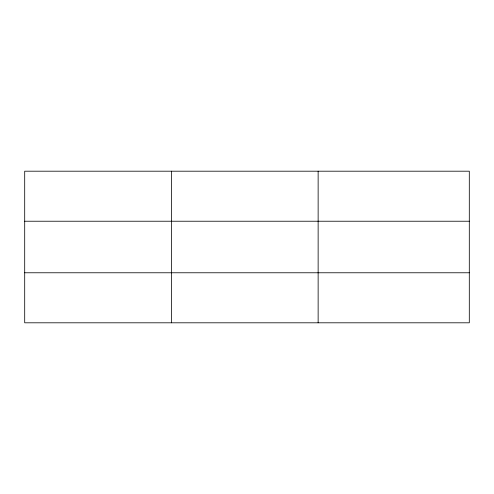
<?xml version="1.0" encoding="UTF-8"?>
<svg xmlns="http://www.w3.org/2000/svg" width="494" height="494" viewBox="0 0 494 494"><rect width="100%" height="100%" fill="white"/><g stroke="black" fill="none" stroke-linecap="round" stroke-linejoin="round"><path stroke-width="0.74" d="M171.418 171.196L171.418 322.804M318.136 171.196L318.136 322.804M469.3 221.226L469.3 171.196L24.7 171.196L24.7 322.804L469.3 322.804L469.3 221.226L24.7 221.226M24.7 272.774L469.3 272.774"/></g></svg>
